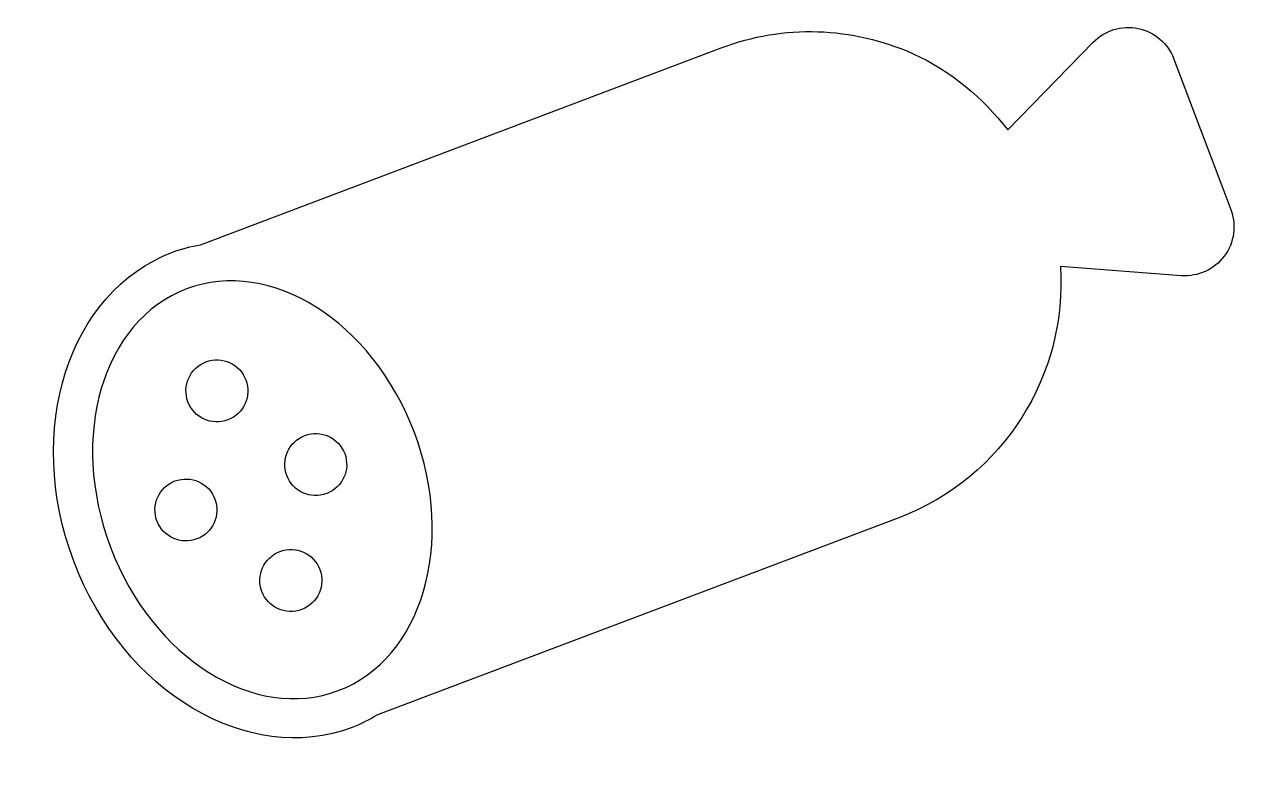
# Model space of a CAD drawing. Header units: centimetres. Extents: x -6.8 to 6.5, y -4.9 to 3.3.
import ezdxf

# ---------------------------------------------------------------- set-up
doc = ezdxf.new("R2010")
doc.units = ezdxf.units.CM
doc.header["$MEASUREMENT"] = 0
doc.layers.add('Layer 1', color=7, linetype='Continuous')

msp = doc.modelspace()

# ---------------------------------------------------------------- linework, layer by layer
at = {"layer": 'Layer 1'}
for points, knots in [([(6.42398, 1.24701), (6.42398, 1.24701), (5.79993, 2.89722), (5.79993, 2.89722), (5.79993, 2.89722), (5.73468, 3.06946), (5.58652, 3.19609), (5.40679, 3.23409), (5.40679, 3.23409), (5.22685, 3.27073), (5.04135, 3.21446), (4.91284, 3.08272), (4.91284, 3.08272), (4.91284, 3.08272), (3.97383, 2.12009), (3.97383, 2.12009), (3.97383, 2.12009), (3.70017, 2.4741), (3.35206, 2.76784), (2.93685, 2.95522), (2.93685, 2.95522), (2.27034, 3.25584), (1.51175, 3.27971), (0.82799, 3.02089), (0.82799, 3.02089), (0.82799, 3.02089), (-4.88842, 0.85958), (-4.88842, 0.85958), (-4.88842, 0.85958), (-4.99193, 0.84053), (-5.09469, 0.81558), (-5.19534, 0.77753), (-5.19534, 0.77753), (-6.33681, 0.34554), (-6.82359, -1.17589), (-6.28008, -2.61416), (-6.28008, -2.61416), (-5.73644, -4.05114), (-4.36489, -4.87029), (-3.22295, -4.43833), (-3.22295, -4.43833), (-3.12474, -4.40116), (-3.03332, -4.35324), (-2.94503, -4.30072), (-2.94503, -4.30072), (-2.94503, -4.30072), (2.77772, -2.13661), (2.77772, -2.13661), (2.77772, -2.13661), (3.93921, -1.6974), (4.63031, -0.55824), (4.55387, 0.61982), (4.55387, 0.61982), (4.55387, 0.61982), (5.88113, 0.51997), (5.88113, 0.51997), (5.88113, 0.51997), (6.06433, 0.50719), (6.24147, 0.58778), (6.35209, 0.73444), (6.35209, 0.73444), (6.46192, 0.88157), (6.48901, 1.07471), (6.42398, 1.24701)], [0, 0, 0, 0, 0.05882353, 0.05882353, 0.05882353, 0.05882353, 0.11764706, 0.11764706, 0.11764706, 0.11764706, 0.17647059, 0.17647059, 0.17647059, 0.17647059, 0.23529412, 0.23529412, 0.23529412, 0.23529412, 0.29411765, 0.29411765, 0.29411765, 0.29411765, 0.35294118, 0.35294118, 0.35294118, 0.35294118, 0.41176471, 0.41176471, 0.41176471, 0.41176471, 0.47058824, 0.47058824, 0.47058824, 0.47058824, 0.52941176, 0.52941176, 0.52941176, 0.52941176, 0.58823529, 0.58823529, 0.58823529, 0.58823529, 0.64705882, 0.64705882, 0.64705882, 0.64705882, 0.70588235, 0.70588235, 0.70588235, 0.70588235, 0.76470588, 0.76470588, 0.76470588, 0.76470588, 0.82352941, 0.82352941, 0.82352941, 0.82352941, 0.88235294, 0.88235294, 0.88235294, 0.88235294, 1, 1, 1, 1]), ([(-3.37537, -4.03453), (-4.29646, -4.38293), (-5.41618, -3.67806), (-5.87626, -2.46153), (-5.87626, -2.46153), (-6.33677, -1.24331), (-5.96344, 0.02574), (-5.04243, 0.37409), (-5.04243, 0.37409), (-4.12134, 0.72207), (-3.0012, 0.01725), (-2.54064, -1.20018), (-2.54064, -1.20018), (-2.0806, -2.4176), (-2.45433, -3.6866), (-3.37537, -4.03453)], [0, 0, 0, 0, 0.2, 0.2, 0.2, 0.2, 0.4, 0.4, 0.4, 0.4, 0.6, 0.6, 0.6, 0.6, 1, 1, 1, 1]), ([(-4.38991, -0.62487), (-4.4564, -0.44876), (-4.65277, -0.35965), (-4.82864, -0.42659), (-4.82864, -0.42659), (-5.00456, -0.49268), (-5.09259, -0.68927), (-5.0261, -0.8649), (-5.0261, -0.8649), (-4.96001, -1.04061), (-4.76366, -1.1293), (-4.58755, -1.06276), (-4.58755, -1.06276), (-4.41203, -0.99669), (-4.32358, -0.80013), (-4.38991, -0.62487)], [0, 0, 0, 0, 0.2, 0.2, 0.2, 0.2, 0.4, 0.4, 0.4, 0.4, 0.6, 0.6, 0.6, 0.6, 1, 1, 1, 1]), ([(-3.74377, -1.23523), (-3.91927, -1.30132), (-4.00796, -1.49791), (-3.94168, -1.67399), (-3.94168, -1.67399), (-3.87535, -1.84925), (-3.67876, -1.93794), (-3.50311, -1.8714), (-3.50311, -1.8714), (-3.32743, -1.80491), (-3.23874, -1.60875), (-3.30507, -1.43351), (-3.30507, -1.43351), (-3.37132, -1.25698), (-3.56791, -1.16872), (-3.74377, -1.23523)], [0, 0, 0, 0, 0.2, 0.2, 0.2, 0.2, 0.4, 0.4, 0.4, 0.4, 0.6, 0.6, 0.6, 0.6, 1, 1, 1, 1]), ([(-5.16869, -1.73347), (-5.34437, -1.79996), (-5.43288, -1.99612), (-5.36655, -2.17265), (-5.36655, -2.17265), (-5.30027, -2.34749), (-5.10385, -2.43623), (-4.92779, -2.37011), (-4.92779, -2.37011), (-4.75234, -2.30317), (-4.6636, -2.10741), (-4.73015, -1.93222), (-4.73015, -1.93222), (-4.7966, -1.75604), (-4.99322, -1.66738), (-5.16869, -1.73347)], [0, 0, 0, 0, 0.2, 0.2, 0.2, 0.2, 0.4, 0.4, 0.4, 0.4, 0.6, 0.6, 0.6, 0.6, 1, 1, 1, 1]), ([(-4.01669, -2.50756), (-4.1924, -2.57363), (-4.2813, -2.77064), (-4.21481, -2.94632), (-4.21481, -2.94632), (-4.14827, -3.12161), (-3.95189, -3.20987), (-3.7764, -3.14333), (-3.7764, -3.14333), (-3.60053, -3.07724), (-3.51184, -2.8807), (-3.57812, -2.70542), (-3.57812, -2.70542), (-3.64466, -2.52931), (-3.84101, -2.4406), (-4.01669, -2.50756)], [0, 0, 0, 0, 0.2, 0.2, 0.2, 0.2, 0.4, 0.4, 0.4, 0.4, 0.6, 0.6, 0.6, 0.6, 1, 1, 1, 1])]:
    msp.add_open_spline(points, degree=3, knots=knots, dxfattribs=at)

doc.saveas('drawing.dxf')
